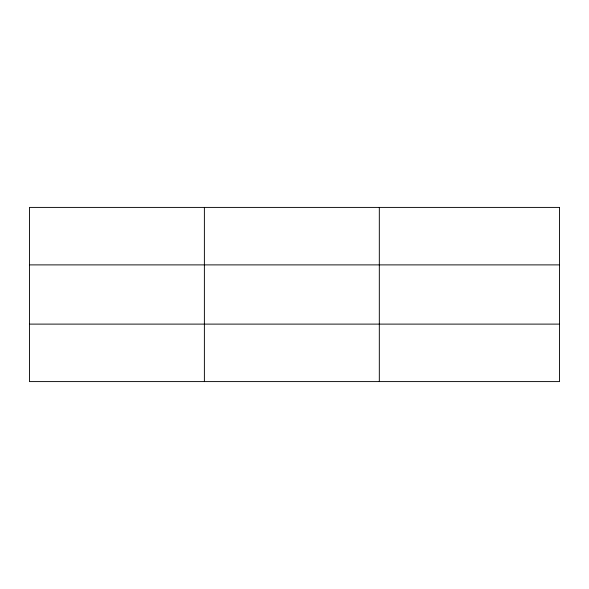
<?xml version="1.0" encoding="UTF-8"?>
<svg xmlns="http://www.w3.org/2000/svg" width="589" height="589" viewBox="0 0 589 589"><rect width="100%" height="100%" fill="white"/><g stroke="black" fill="none" stroke-linecap="round" stroke-linejoin="round"><path stroke-width="0.88" d="M204.383 381.591L204.383 207.409M379.316 381.591L379.316 207.409M29.45 264.888L559.55 264.888M29.45 324.112L559.55 324.112M559.55 207.409L559.55 381.591L29.45 381.591L29.45 207.409L559.55 207.409"/></g></svg>
